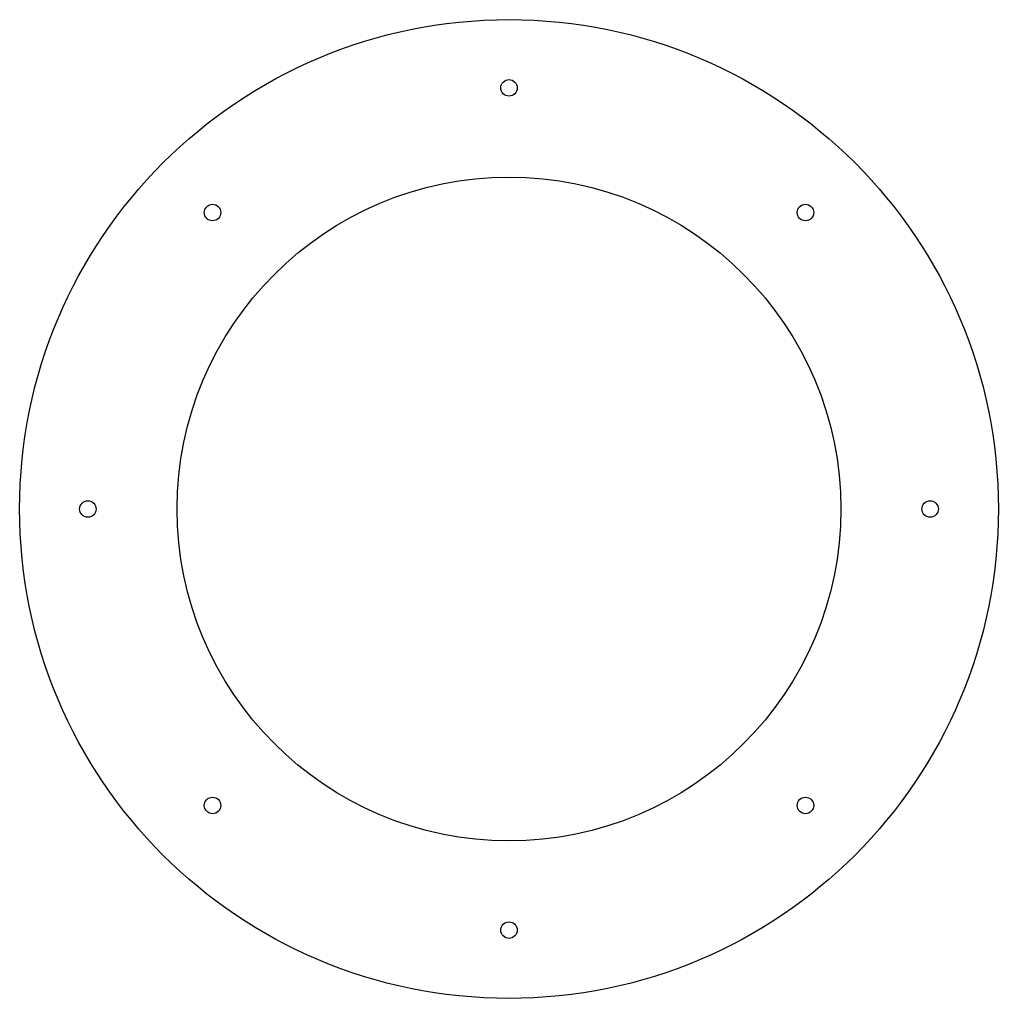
# Model space of a CAD drawing. Extents: x 0 to 190, y 0 to 190.
import ezdxf

# ---------------------------------------------------------------- set-up
doc = ezdxf.new("R2010")
doc.units = 0
doc.layers.get('0').update_dxf_attribs({"color": 253, "linetype": 'CONTINUOUS'})

msp = doc.modelspace()

# ---------------------------------------------------------------- linework, layer by layer
for centre, radius in [((95, 95), 95.13), ((95, 176.86), 1.6), ((95, 95), 64.5), ((37.38, 152.62), 1.6), ((152.62, 152.62), 1.6), ((13.14, 95), 1.6), ((176.86, 95), 1.6), ((37.38, 37.38), 1.6), ((152.62, 37.38), 1.6), ((95, 13.14), 1.6)]:
    msp.add_circle(centre, radius)

doc.saveas('drawing.dxf')
